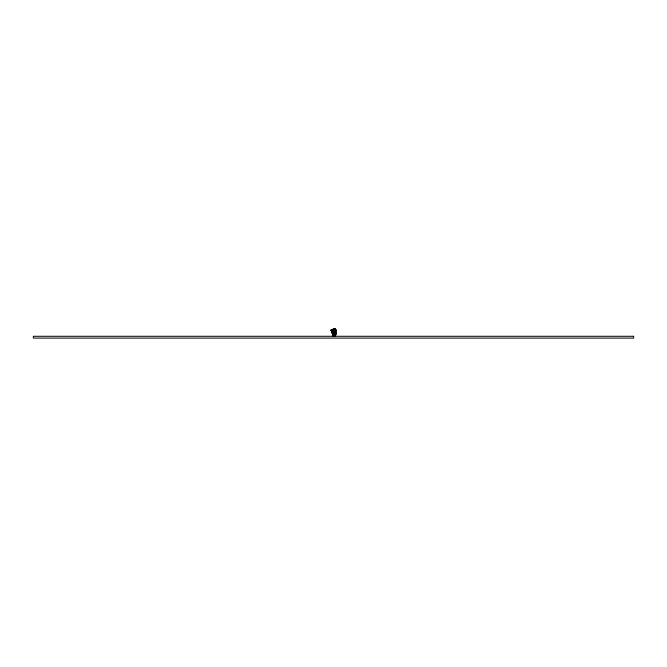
<?xml version="1.0" encoding="UTF-8"?>
<svg xmlns="http://www.w3.org/2000/svg" width="667" height="667" viewBox="0 0 667 667"><rect width="100%" height="100%" fill="white"/><g stroke="black" fill="none" stroke-linecap="round" stroke-linejoin="round"><path stroke-width="1" d="M335.509 335.668L334.734 334.601L332.558 335.343L333.367 336.285L332.399 330.065L335.726 329.506L334.442 329.023L332.016 329.915L334.567 329.406L334.392 328.964L335.593 329.531L334.392 329.073L331.707 329.94L334.342 328.931L335.543 329.523L334.342 329.039L331.532 329.982L334.284 328.914L335.484 329.531L334.234 328.914L331.357 330.04L333.392 336.285L332.5 335.518L334.759 334.842C336.06 338.461 334.542 332.449 332.541 335.409L333.358 336.285L332.766 330.924L334.692 330.282L335.918 330.59M334.692 332.741L335.876 333.033L332.75 333.275L334.692 332.633M334.692 332.966L335.86 333.292L332.741 333.508L334.692 332.866M331.357 330.04L334.234 328.914M334.167 328.939L330.965 330.223L334.109 328.973L335.368 329.615L334.167 329.048L331.166 330.123L334.167 328.939L335.468 329.473M334.692 333.183L335.834 333.533L334.692 333.183L332.733 333.725L334.701 333.075M334.692 333.383L335.818 333.775L334.692 333.383L332.725 333.925L334.701 333.275M334.701 333.458L335.751 334.092L334.701 333.458L332.708 334.109L333.392 336.285L332.583 335.268L334.734 334.601L335.468 335.818L334.734 334.601L332.516 335.468L333.5 336.285L332.766 330.924M334.701 333.633L335.718 334.309L334.701 333.633L332.7 334.284L333.5 336.285L332.383 335.643L334.784 334.951L335.284 336.135L334.751 334.792L335.418 335.96M334.692 333.909L335.743 334.425L334.692 333.909L332.691 334.45L333.392 336.285L332.5 330.173L334.601 329.44L335.801 329.89L334.609 329.548L332.616 330.24L333.5 336.285L332.408 335.634L334.759 334.876L335.251 336.285M334.692 334.05L335.718 334.626L334.692 334.05L332.675 334.601L333.392 336.285L332.783 331.874L334.692 331.241L335.926 331.549L332.783 331.874M334.717 334.084L335.626 334.901L334.717 334.084L332.666 334.734L333.5 336.285L332.474 335.559C338.094 334.284 330.932 335.051 334.742 335.092L335.067 336.285L334.759 334.876L332.941 334.892L334.784 334.951L335.176 336.285L334.701 335.001L332.424 335.618L333.333 336.285L332.449 335.593L334.776 334.942L335.101 336.285M334.717 334.209L335.584 335.084L334.717 334.209L332.65 334.859L333.383 336.285L332.5 330.173M334.692 334.434L335.618 335.184L334.692 334.434L332.633 334.976L333.383 336.285L332.783 332.191L334.692 331.557L335.893 331.966L334.692 331.557M335.926 330.882L334.701 330.574L332.791 331.207L334.701 330.574M335.901 330.34L334.676 330.023L332.725 330.682L333.5 336.285C329.681 335.076 339.345 334.142 332.383 335.643M334.701 334.534L335.584 335.351L334.701 334.534L332.616 335.084L333.383 336.285L332.775 332.491L334.692 331.849L335.885 332.274L334.692 331.849M334.734 334.517L335.468 335.576L334.734 334.517L332.6 335.184L333.5 336.285L332.591 330.307L334.634 329.606L335.86 329.948L332.7 330.373M331.532 329.982L333.392 336.285L331.866 329.915L334.392 328.964L332.133 329.982L333.4 336.285L331.166 330.123M334.442 329.123L335.643 329.556L334.492 329.089L332.158 329.94L333.5 336.285L332.5 335.518M334.742 334.892L334.934 336.285L334.784 334.951L332.683 335.601L333.5 336.285L332.266 330.007L334.534 329.181L335.734 329.673L334.492 329.198M332.399 330.065L334.567 329.298L335.801 329.673L334.567 329.406M332.725 335.459L333.5 336.285L332.666 330.473L334.659 329.798L335.86 330.223L334.634 329.606M332.875 330.99L334.692 330.282M332.791 331.541L334.701 330.907L335.926 331.216L332.791 331.541L333.5 336.285L332.733 335.393M332.766 332.766L334.692 332.124L335.901 332.474L332.766 332.766L333.5 336.285L332.6 335.184M334.692 332.391L332.758 333.033L335.885 332.758L334.692 332.491M332.691 334.45L334.709 333.792M332.675 334.601L334.709 333.942M332.633 334.976L334.726 334.317M332.616 335.084L334.726 334.425M334.701 334.717L332.583 335.268M333.258 335.001L333.859 335.001M332.65 334.859L333.5 336.285L332.9 331.949M334.225 329.023L335.426 329.565L334.1 329.081M332.708 334.109L333.5 336.285L332.775 335.142M332.775 332.491L333.5 336.285L332.783 335.034M332.783 332.191L333.5 336.285L332.808 334.659M332.725 330.682L334.676 330.023M330.965 330.223L333.5 336.285L332.508 330.132M332.816 334.509L333.5 336.285L332.283 329.99M331.291 330.182L333.5 336.285L332.866 333.342M331.482 330.098L333.5 336.285L331.983 329.982M331.657 330.04L333.5 336.285L332.85 333.792M332.725 333.925L333.5 336.285L331.824 329.998M331.707 329.94L333.4 336.285L332.75 333.275M332.733 333.725L333.4 336.285L332.016 329.915M332.741 333.508L333.5 336.285M633.65 336.285L33.35 336.285L33.35 338.086L633.65 338.086L633.65 336.285"/></g></svg>
